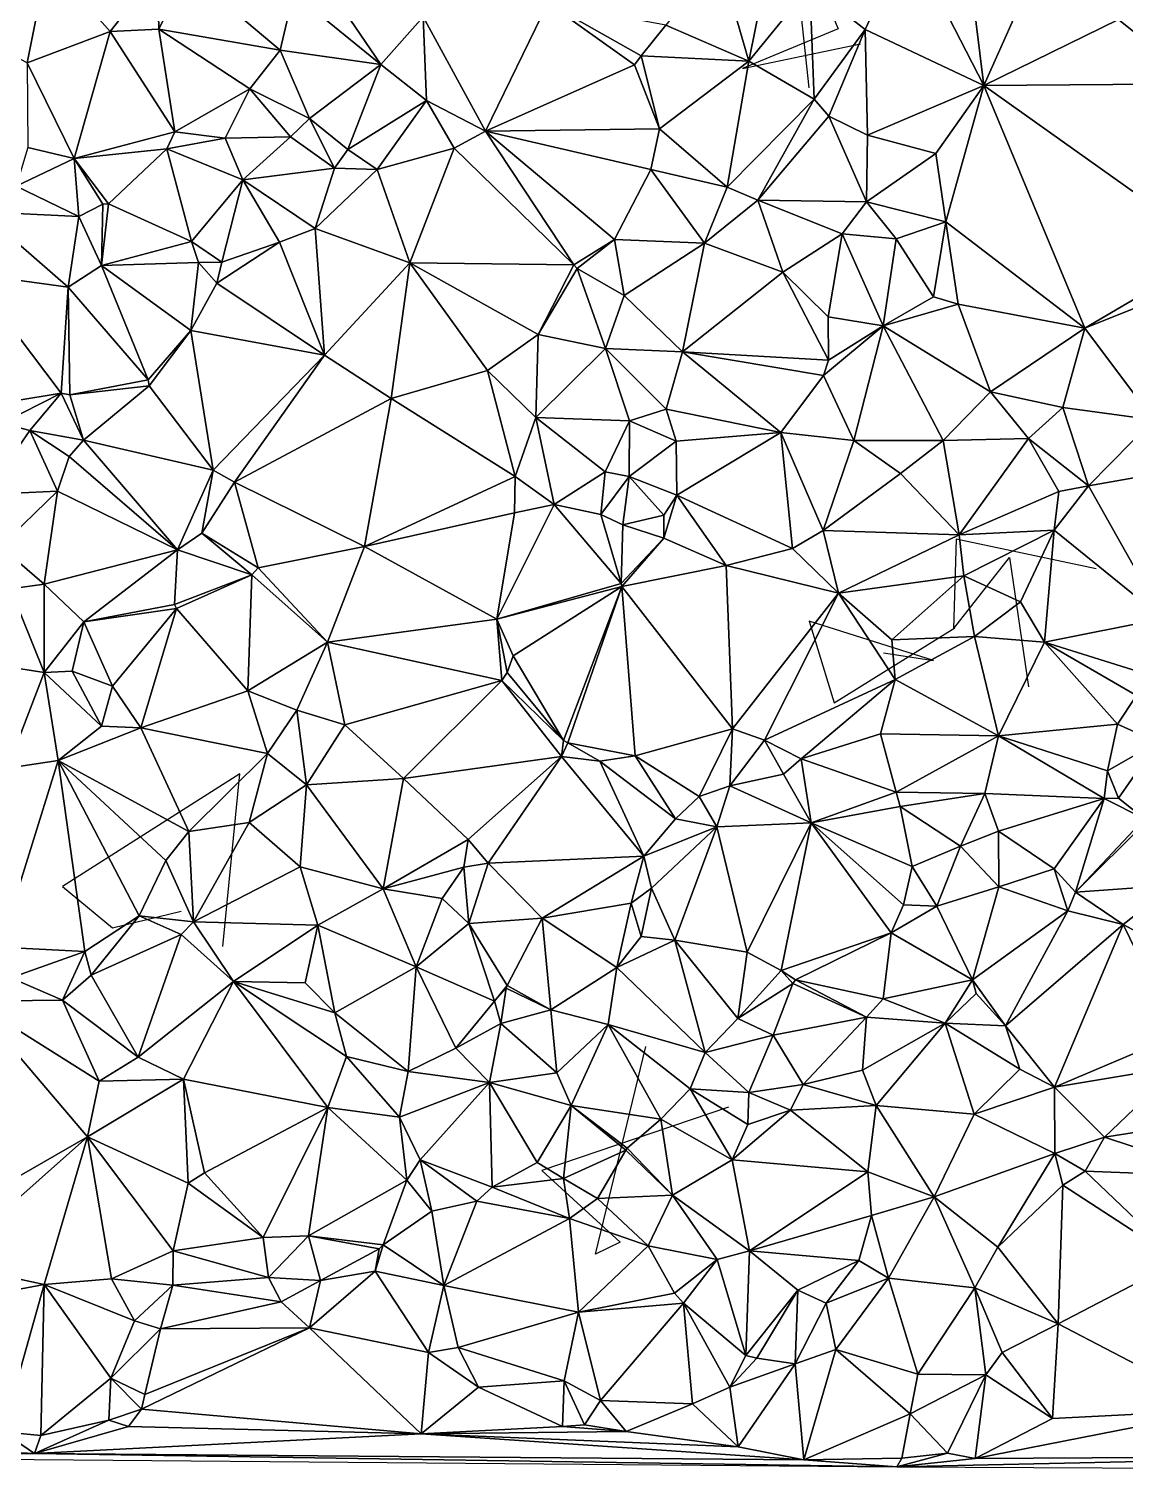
# Model space of a CAD drawing. Header units: metres. Extents: x -16 to 15.1, y -15.2 to 15.9.
# Drawn here: x -8.07 to 2.47, y -15 to -1.15 of the extents above; entities that cross this region are included whole.
import ezdxf

# ---------------------------------------------------------------- set-up
doc = ezdxf.new("R2010")
doc.units = ezdxf.units.M
doc.layers.add('CRACKS', color=1, linetype='Continuous')
doc.layers.add('STREET_MESH', color=7, linetype='Continuous')

msp = doc.modelspace()

# ---------------------------------------------------------------- linework, layer by layer
at = {"layer": 'CRACKS'}
for points in [[(-0.571, -1.716, 0.1), (-0.746, -0.074, 0.1), (-0.291, -1.151, 0.1), (-1.212, -1.531, 0.1), (-0.076, -1.293, 0.1)], [(2.188, -6.339, 0.1), (0.843, -6.054, 0.1), (0.817, -6.913, 0.1), (1.355, -6.229, 0.1), (1.537, -7.472, 0.1)], [(0.143, -7.145, 0.1), (0.624, -7.22, 0.1), (-0.571, -6.841, 0.1), (-0.329, -7.627, 0.1), (0.829, -6.905, 0.1)], [(-6.204, -9.967, 0.1), (-6.042, -8.307, 0.1), (-7.745, -9.389, 0.1), (-7.265, -9.786, 0.1), (-6.605, -9.626, 0.1)], [(-1.345, -11.51, 0.1), (-3.139, -12.118, 0.1), (-2.386, -12.807, 0.1), (-2.623, -12.922, 0.1), (-2.139, -10.928, 0.1)]]:
    msp.add_polyline3d(points, dxfattribs=at)
at = {"layer": 'STREET_MESH'}
for points in [[(-0.564, -0.741), (-0.032, -1.156), (0.378, -0.274)], [(-0.032, -1.156), (1.109, -1.693), (0.378, -0.274)], [(1.109, -1.693), (0.923, -0.189), (0.378, -0.274)], [(1.109, -1.693), (1.572, -0.654), (0.923, -0.189)], [(-7.89, -0.497), (-8.863, -1.041), (-8.087, -1.478)], [(-7.287, -1.176), (-7.89, -0.497), (-8.087, -1.478)], [(-7.89, -0.497), (-7.287, -1.176), (-6.835, -0.597)], [(-1.437, -0.464), (-1.948, -1.115), (-1.15, -1.462)], [(-0.945, -0.441), (-1.437, -0.464), (-1.15, -1.462)], [(-0.564, -0.741), (-0.945, -0.441), (-1.15, -1.462)], [(-7.287, -1.176), (-6.821, -1.152), (-6.835, -0.597)], [(-6.835, -0.597), (-6.821, -1.152), (-6.554, -0.595)], [(-6.821, -1.152), (-5.654, -1.355), (-6.554, -0.595)], [(-5.654, -1.355), (-5.525, -0.808), (-6.554, -0.595)], [(-5.525, -0.808), (-4.686, -1.494), (-5.269, -0.634)], [(-5.269, -0.634), (-4.686, -1.494), (-4.28, -1.035)], [(2.404, -1.061), (1.572, -0.654), (1.109, -1.693)], [(-4.686, -1.494), (-5.525, -0.808), (-5.654, -1.355)], [(-0.523, -1.827), (-0.564, -0.741), (-1.15, -1.462)], [(-0.564, -0.741), (-0.523, -1.827), (-0.032, -1.156)], [(3.591, -0.79), (2.404, -1.061), (3.175, -1.679)], [(-3.681, -2.132), (-3.081, -0.903), (-4.28, -1.035)], [(-3.681, -2.132), (-2.25, -1.495), (-3.081, -0.903)], [(-2.184, -1.409), (-1.948, -1.115), (-3.081, -0.903)], [(-2.25, -1.495), (-2.184, -1.409), (-3.081, -0.903)], [(-4.686, -1.494), (-4.248, -1.837), (-4.28, -1.035)], [(-4.248, -1.837), (-3.681, -2.132), (-4.28, -1.035)], [(3.175, -1.679), (2.404, -1.061), (1.109, -1.693)], [(-7.287, -1.176), (-8.087, -1.478), (-7.633, -2.395)], [(-6.668, -2.138), (-7.287, -1.176), (-7.633, -2.395)], [(-6.668, -2.138), (-6.821, -1.152), (-7.287, -1.176)], [(-6.821, -1.152), (-5.946, -1.725), (-5.654, -1.355)], [(-6.668, -2.138), (-5.946, -1.725), (-6.821, -1.152)], [(-1.948, -1.115), (-2.184, -1.409), (-1.15, -1.462)], [(-0.523, -1.827), (-0.382, -1.988), (-0.032, -1.156)], [(-0.382, -1.988), (-0.01, -2.17), (-0.032, -1.156)], [(-0.01, -2.17), (1.109, -1.693), (-0.032, -1.156)], [(-5.946, -1.725), (-5.371, -2.01), (-5.654, -1.355)], [(-5.371, -2.01), (-4.686, -1.494), (-5.654, -1.355)], [(-8.087, -1.478), (-8.081, -2.291), (-7.633, -2.395)], [(-4.686, -1.494), (-5.371, -2.01), (-5.005, -2.31)], [(-4.248, -1.837), (-4.686, -1.494), (-5.005, -2.31)], [(-2.25, -1.495), (-3.681, -2.132), (-2.009, -2.112)], [(-2.184, -1.409), (-2.25, -1.495), (-2.009, -2.112)], [(-2.184, -1.409), (-2.009, -2.112), (-1.15, -1.462)], [(-2.009, -2.112), (-1.359, -2.67), (-1.15, -1.462)], [(-1.359, -2.67), (-0.523, -1.827), (-1.15, -1.462)], [(-5.946, -1.725), (-6.668, -2.138), (-6.182, -2.201)], [(-5.556, -2.187), (-5.946, -1.725), (-6.182, -2.201)], [(-5.946, -1.725), (-5.556, -2.187), (-5.371, -2.01)], [(1.109, -1.693), (-0.01, -2.17), (0.648, -2.349)], [(1.109, -1.693), (0.648, -2.349), (0.743, -3.005)], [(2.078, -4.026), (1.109, -1.693), (0.743, -3.005)], [(3.346, -3.283), (3.175, -1.679), (1.109, -1.693)], [(2.078, -4.026), (3.346, -3.283), (1.109, -1.693)], [(-4.723, -2.5), (-4.248, -1.837), (-5.005, -2.31)], [(-4.248, -1.837), (-4.723, -2.5), (-3.981, -2.295)], [(-3.681, -2.132), (-4.248, -1.837), (-3.981, -2.295)], [(-1.065, -2.797), (-0.523, -1.827), (-1.359, -2.67)], [(-0.523, -1.827), (-1.065, -2.797), (-0.382, -1.988)], [(-5.556, -2.187), (-5.132, -2.49), (-5.371, -2.01)], [(-5.371, -2.01), (-5.132, -2.49), (-5.005, -2.31)], [(-1.065, -2.797), (-0.02, -2.812), (-0.382, -1.988)], [(-0.02, -2.812), (-0.01, -2.17), (-0.382, -1.988)], [(-6.743, -2.304), (-6.668, -2.138), (-7.633, -2.395)], [(-6.182, -2.201), (-6.668, -2.138), (-6.743, -2.304)], [(-6.014, -2.602), (-6.182, -2.201), (-6.743, -2.304)], [(-6.014, -2.602), (-5.556, -2.187), (-6.182, -2.201)], [(-5.132, -2.49), (-5.556, -2.187), (-6.014, -2.602)], [(-3.681, -2.132), (-3.981, -2.295), (-2.831, -3.418)], [(-3.681, -2.132), (-2.093, -2.501), (-2.009, -2.112)], [(-2.442, -3.174), (-3.681, -2.132), (-2.831, -3.418)], [(-3.681, -2.132), (-2.442, -3.174), (-2.093, -2.501)], [(-2.093, -2.501), (-1.359, -2.67), (-2.009, -2.112)], [(-0.01, -2.17), (-0.02, -2.812), (0.648, -2.349)], [(-8.081, -2.291), (-8.193, -2.663), (-7.633, -2.395)], [(-7.303, -2.832), (-6.743, -2.304), (-7.633, -2.395)], [(-6.508, -3.193), (-6.743, -2.304), (-7.303, -2.832)], [(-6.508, -3.193), (-6.014, -2.602), (-6.743, -2.304)], [(-5.132, -2.49), (-4.723, -2.5), (-5.005, -2.31)], [(-4.723, -2.5), (-4.408, -3.397), (-3.981, -2.295)], [(-3.981, -2.295), (-4.408, -3.397), (-2.831, -3.418)], [(0.648, -2.349), (-0.02, -2.812), (0.743, -3.005)], [(-8.193, -2.663), (-7.589, -2.954), (-7.633, -2.395)], [(-7.36, -2.836), (-7.303, -2.832), (-7.633, -2.395)], [(-7.589, -2.954), (-7.36, -2.836), (-7.633, -2.395)], [(-5.132, -2.49), (-6.014, -2.602), (-5.318, -3.067)], [(-4.723, -2.5), (-5.132, -2.49), (-5.318, -3.067)], [(-6.215, -3.392), (-6.014, -2.602), (-6.508, -3.193)], [(-6.014, -2.602), (-6.215, -3.392), (-5.66, -3.201)], [(-5.318, -3.067), (-6.014, -2.602), (-5.66, -3.201)], [(-4.723, -2.5), (-5.318, -3.067), (-4.408, -3.397)], [(-2.093, -2.501), (-2.442, -3.174), (-1.576, -3.209)], [(-1.359, -2.67), (-2.093, -2.501), (-1.576, -3.209)], [(-8.524, -2.909), (-7.589, -2.954), (-8.193, -2.663)], [(-1.065, -2.797), (-1.359, -2.67), (-1.576, -3.209)], [(-7.589, -2.954), (-7.371, -3.425), (-7.36, -2.836)], [(-7.36, -2.836), (-7.371, -3.425), (-7.303, -2.832)], [(-7.371, -3.425), (-6.508, -3.193), (-7.303, -2.832)], [(-0.824, -3.488), (-1.065, -2.797), (-1.576, -3.209)], [(-0.02, -2.812), (-1.065, -2.797), (-0.253, -3.118)], [(-1.065, -2.797), (-0.824, -3.488), (-0.253, -3.118)], [(0.267, -3.167), (-0.02, -2.812), (-0.253, -3.118)], [(-0.02, -2.812), (0.267, -3.167), (0.743, -3.005)], [(-7.693, -3.632), (-8.524, -2.909), (-8.628, -3.504)], [(-8.524, -2.909), (-7.693, -3.632), (-7.589, -2.954)], [(-7.589, -2.954), (-7.693, -3.632), (-7.371, -3.425)], [(0.267, -3.167), (0.625, -3.725), (0.743, -3.005)], [(0.625, -3.725), (0.862, -3.796), (0.743, -3.005)], [(0.862, -3.796), (2.078, -4.026), (0.743, -3.005)], [(-5.318, -3.067), (-5.66, -3.201), (-5.228, -4.286)], [(-4.408, -3.397), (-5.318, -3.067), (-5.228, -4.286)], [(-2.8, -3.451), (-2.442, -3.174), (-2.831, -3.418)], [(-2.347, -3.712), (-2.442, -3.174), (-2.8, -3.451)], [(-2.442, -3.174), (-2.347, -3.712), (-1.576, -3.209)], [(-0.824, -3.488), (-0.389, -3.916), (-0.253, -3.118)], [(-0.253, -3.118), (-0.389, -3.916), (0.14, -4.003)], [(0.267, -3.167), (-0.253, -3.118), (0.14, -4.003)], [(0.625, -3.725), (0.267, -3.167), (0.14, -4.003)], [(-6.44, -3.394), (-6.508, -3.193), (-7.371, -3.425)], [(-6.44, -3.394), (-6.215, -3.392), (-6.508, -3.193)], [(-5.228, -4.286), (-5.66, -3.201), (-6.263, -3.594)], [(-5.66, -3.201), (-6.215, -3.392), (-6.263, -3.594)], [(-2.347, -3.712), (-1.789, -4.254), (-1.576, -3.209)], [(-1.789, -4.254), (-0.824, -3.488), (-1.576, -3.209)], [(3.346, -3.283), (2.078, -4.026), (3.399, -3.499)], [(-7.693, -3.632), (-6.922, -4.522), (-7.371, -3.425)], [(-6.44, -3.394), (-7.371, -3.425), (-6.512, -4.047)], [(-7.371, -3.425), (-6.922, -4.522), (-6.512, -4.047)], [(-6.44, -3.394), (-6.512, -4.047), (-6.263, -3.594)], [(-6.215, -3.392), (-6.44, -3.394), (-6.263, -3.594)], [(-4.589, -4.703), (-4.408, -3.397), (-5.228, -4.286)], [(-4.408, -3.397), (-4.589, -4.703), (-3.661, -4.431)], [(-3.175, -4.087), (-4.408, -3.397), (-3.661, -4.431)], [(-4.408, -3.397), (-3.175, -4.087), (-2.831, -3.418)], [(-3.175, -4.087), (-2.8, -3.451), (-2.831, -3.418)], [(-2.8, -3.451), (-3.175, -4.087), (-2.528, -4.22)], [(-2.347, -3.712), (-2.8, -3.451), (-2.528, -4.22)], [(-7.759, -4.65), (-8.628, -3.504), (-8.671, -4.802)], [(-7.759, -4.65), (-7.693, -3.632), (-8.628, -3.504)], [(-6.512, -4.047), (-5.228, -4.286), (-6.263, -3.594)], [(-0.384, -4.332), (-0.824, -3.488), (-1.789, -4.254)], [(-0.389, -3.916), (-0.824, -3.488), (-0.384, -4.332)], [(2.078, -4.026), (2.74, -4.906), (3.399, -3.499)], [(-7.693, -3.632), (-7.759, -4.65), (-7.677, -4.665)], [(-6.922, -4.522), (-7.693, -3.632), (-7.677, -4.665)], [(-1.789, -4.254), (-2.347, -3.712), (-2.528, -4.22)], [(0.862, -3.796), (0.625, -3.725), (0.14, -4.003)], [(1.174, -4.638), (0.862, -3.796), (0.14, -4.003)], [(1.174, -4.638), (2.078, -4.026), (0.862, -3.796)], [(-0.384, -4.332), (-0.433, -4.48), (0.14, -4.003)], [(-0.433, -4.48), (-0.142, -5.105), (0.14, -4.003)], [(-0.389, -3.916), (-0.384, -4.332), (0.14, -4.003)], [(-0.142, -5.105), (0.719, -5.105), (0.14, -4.003)], [(0.719, -5.105), (1.174, -4.638), (0.14, -4.003)], [(-6.512, -4.047), (-6.922, -4.522), (-6.914, -4.579)], [(-6.297, -5.391), (-6.512, -4.047), (-6.914, -4.579)], [(-6.512, -4.047), (-6.297, -5.391), (-5.228, -4.286)], [(-3.197, -4.883), (-3.175, -4.087), (-3.661, -4.431)], [(-3.175, -4.087), (-3.197, -4.883), (-2.528, -4.22)], [(2.078, -4.026), (1.174, -4.638), (1.868, -4.787)], [(2.74, -4.906), (2.078, -4.026), (1.868, -4.787)], [(-6.297, -5.391), (-6.094, -5.505), (-5.228, -4.286)], [(-6.094, -5.505), (-4.589, -4.703), (-5.228, -4.286)], [(-3.197, -4.883), (-2.297, -4.917), (-2.528, -4.22)], [(-2.297, -4.917), (-1.946, -4.805), (-2.528, -4.22)], [(-1.946, -4.805), (-1.789, -4.254), (-2.528, -4.22)], [(-1.946, -4.805), (-0.844, -5.028), (-1.789, -4.254)], [(-0.433, -4.48), (-0.384, -4.332), (-1.789, -4.254)], [(-0.844, -5.028), (-0.433, -4.48), (-1.789, -4.254)], [(-4.589, -4.703), (-3.395, -5.452), (-3.661, -4.431)], [(-3.395, -5.452), (-3.197, -4.883), (-3.661, -4.431)], [(-6.914, -4.579), (-6.922, -4.522), (-7.677, -4.665)], [(-0.844, -5.028), (-0.142, -5.105), (-0.433, -4.48)], [(-8.326, -4.939), (-7.759, -4.65), (-8.671, -4.802)], [(-7.759, -4.65), (-8.326, -4.939), (-8.06, -5.009)], [(-7.546, -5.102), (-7.759, -4.65), (-8.06, -5.009)], [(-7.759, -4.65), (-7.546, -5.102), (-7.677, -4.665)], [(-7.546, -5.102), (-6.914, -4.579), (-7.677, -4.665)], [(-7.546, -5.102), (-6.297, -5.391), (-6.914, -4.579)], [(-6.094, -5.505), (-4.843, -6.123), (-4.589, -4.703)], [(-4.843, -6.123), (-3.395, -5.452), (-4.589, -4.703)], [(1.538, -5.085), (1.174, -4.638), (0.719, -5.105)], [(1.174, -4.638), (1.538, -5.085), (1.868, -4.787)], [(-1.849, -5.111), (-1.946, -4.805), (-2.297, -4.917)], [(-1.946, -4.805), (-1.849, -5.111), (-0.844, -5.028)], [(1.538, -5.085), (2.114, -5.54), (1.868, -4.787)], [(2.114, -5.54), (2.74, -4.906), (1.868, -4.787)], [(-8.06, -5.009), (-8.326, -4.939), (-8.485, -5.623)], [(-3.395, -5.452), (-3.02, -5.719), (-3.197, -4.883)], [(-3.02, -5.719), (-2.532, -5.405), (-3.197, -4.883)], [(-2.532, -5.405), (-2.297, -4.917), (-3.197, -4.883)], [(-2.297, -4.917), (-2.532, -5.405), (-2.3, -5.451)], [(-1.849, -5.111), (-2.297, -4.917), (-2.3, -5.451)], [(2.74, -4.906), (2.114, -5.54), (3.442, -5.306)], [(-7.796, -5.591), (-8.06, -5.009), (-8.485, -5.623)], [(-7.683, -5.26), (-7.546, -5.102), (-8.06, -5.009)], [(-7.796, -5.591), (-7.683, -5.26), (-8.06, -5.009)], [(-7.683, -5.26), (-6.641, -6.155), (-7.546, -5.102)], [(-7.546, -5.102), (-6.641, -6.155), (-6.297, -5.391)], [(-1.842, -5.629), (-1.849, -5.111), (-2.3, -5.451)], [(-1.849, -5.111), (-1.842, -5.629), (-0.844, -5.028)], [(-1.842, -5.629), (-0.731, -6.142), (-0.844, -5.028)], [(-0.142, -5.105), (-0.844, -5.028), (-0.436, -5.971)], [(-0.844, -5.028), (-0.731, -6.142), (-0.436, -5.971)], [(0.307, -5.421), (-0.142, -5.105), (-0.436, -5.971)], [(-0.142, -5.105), (0.307, -5.421), (0.719, -5.105)], [(0.307, -5.421), (0.87, -6.012), (0.719, -5.105)], [(0.87, -6.012), (1.538, -5.085), (0.719, -5.105)], [(0.87, -6.012), (1.828, -5.595), (1.538, -5.085)], [(1.828, -5.595), (2.114, -5.54), (1.538, -5.085)], [(-7.683, -5.26), (-7.796, -5.591), (-6.641, -6.155)], [(-6.641, -6.155), (-6.408, -5.996), (-6.297, -5.391)], [(-6.408, -5.996), (-6.094, -5.505), (-6.297, -5.391)], [(3.442, -5.306), (2.114, -5.54), (2.831, -6.815)], [(-5.865, -6.329), (-6.094, -5.505), (-6.408, -5.996)], [(-6.094, -5.505), (-5.865, -6.329), (-4.843, -6.123)], [(-3.395, -5.452), (-4.843, -6.123), (-3.402, -5.8)], [(-3.02, -5.719), (-3.395, -5.452), (-3.402, -5.8)], [(-2.573, -5.817), (-2.532, -5.405), (-3.02, -5.719)], [(-2.532, -5.405), (-2.573, -5.817), (-2.3, -5.451)], [(-2.573, -5.817), (-2.362, -5.916), (-2.3, -5.451)], [(-2.362, -5.916), (-1.967, -5.823), (-2.3, -5.451)], [(-1.967, -5.823), (-1.842, -5.629), (-2.3, -5.451)], [(0.87, -6.012), (0.307, -5.421), (-0.436, -5.971)], [(-8.343, -6.123), (-7.796, -5.591), (-8.485, -5.623)], [(-7.796, -5.591), (-8.343, -6.123), (-7.922, -6.485)], [(-6.641, -6.155), (-7.796, -5.591), (-7.922, -6.485)], [(-1.966, -6.045), (-1.842, -5.629), (-1.967, -5.823)], [(-1.842, -5.629), (-1.966, -6.045), (-1.368, -6.307)], [(-0.731, -6.142), (-1.842, -5.629), (-1.368, -6.307)], [(1.828, -5.595), (0.87, -6.012), (1.784, -5.967)], [(2.114, -5.54), (1.784, -5.967), (2.831, -6.815)], [(2.114, -5.54), (1.828, -5.595), (1.784, -5.967)], [(-3.402, -5.8), (-4.843, -6.123), (-3.572, -6.821)], [(-3.02, -5.719), (-3.402, -5.8), (-3.572, -6.821)], [(-2.378, -6.48), (-3.02, -5.719), (-3.572, -6.821)], [(-2.378, -6.48), (-2.573, -5.817), (-3.02, -5.719)], [(-2.362, -5.916), (-2.573, -5.817), (-2.378, -6.48)], [(-2.362, -5.916), (-2.378, -6.48), (-1.966, -6.045)], [(-2.362, -5.916), (-1.966, -6.045), (-1.967, -5.823)], [(-6.408, -5.996), (-6.641, -6.155), (-5.926, -6.396)], [(-5.865, -6.329), (-6.408, -5.996), (-5.926, -6.396)], [(-1.966, -6.045), (-2.378, -6.48), (-2.372, -6.509)], [(-1.368, -6.307), (-1.966, -6.045), (-2.372, -6.509)], [(-0.731, -6.142), (-0.288, -6.571), (-0.436, -5.971)], [(-0.288, -6.571), (0.87, -6.012), (-0.436, -5.971)], [(0.916, -6.405), (0.87, -6.012), (-0.288, -6.571)], [(0.87, -6.012), (0.916, -6.405), (1.784, -5.967)], [(1.784, -5.967), (0.916, -6.405), (1.46, -6.656)], [(1.784, -5.967), (1.46, -6.656), (1.692, -7.044)], [(2.831, -6.815), (1.784, -5.967), (1.692, -7.044)], [(-8.343, -6.123), (-8.247, -6.53), (-7.922, -6.485)], [(-7.54, -6.848), (-6.641, -6.155), (-7.922, -6.485)], [(-6.641, -6.155), (-7.54, -6.848), (-6.671, -6.68)], [(-6.641, -6.155), (-6.671, -6.68), (-5.926, -6.396)], [(-4.843, -6.123), (-5.865, -6.329), (-5.2, -7.043)], [(-4.843, -6.123), (-5.2, -7.043), (-3.572, -6.821)], [(-0.288, -6.571), (-0.731, -6.142), (-1.368, -6.307)], [(-5.2, -7.043), (-5.865, -6.329), (-5.926, -6.396)], [(-1.307, -7.876), (-1.368, -6.307), (-2.372, -6.509)], [(-1.307, -7.876), (-0.288, -6.571), (-1.368, -6.307)], [(-8.247, -6.53), (-7.924, -7.334), (-7.922, -6.485)], [(-7.924, -7.334), (-7.54, -6.848), (-7.922, -6.485)], [(-6.671, -6.68), (-6.651, -6.72), (-5.926, -6.396)], [(-6.651, -6.72), (-5.966, -7.511), (-5.926, -6.396)], [(-5.966, -7.511), (-5.2, -7.043), (-5.926, -6.396)], [(-2.372, -6.509), (-2.378, -6.48), (-3.572, -6.821)], [(-3.416, -7.175), (-2.372, -6.509), (-3.572, -6.821)], [(-3.416, -7.175), (-2.93, -7.989), (-2.372, -6.509)], [(-2.93, -7.989), (-2.889, -8.011), (-2.372, -6.509)], [(-2.889, -8.011), (-2.241, -8.136), (-2.372, -6.509)], [(-2.241, -8.136), (-1.307, -7.876), (-2.372, -6.509)], [(0.916, -6.405), (-0.288, -6.571), (0.225, -7.02)], [(1.02, -6.989), (0.916, -6.405), (0.225, -7.02)], [(0.916, -6.405), (1.02, -6.989), (1.46, -6.656)], [(-9.031, -7.161), (-7.924, -7.334), (-8.247, -6.53)], [(-0.288, -6.571), (-1.307, -7.876), (-1.001, -7.984)], [(0.256, -7.401), (-0.288, -6.571), (-1.001, -7.984)], [(-0.288, -6.571), (0.256, -7.401), (0.225, -7.02)], [(-7.54, -6.848), (-6.651, -6.72), (-6.671, -6.68)], [(-6.651, -6.72), (-7.54, -6.848), (-7.265, -7.464)], [(-6.995, -7.865), (-6.651, -6.72), (-7.265, -7.464)], [(-6.995, -7.865), (-5.966, -7.511), (-6.651, -6.72)], [(1.46, -6.656), (1.02, -6.989), (1.692, -7.044)], [(-7.924, -7.334), (-7.655, -7.322), (-7.54, -6.848)], [(-7.54, -6.848), (-7.655, -7.322), (-7.265, -7.464)], [(-5.2, -7.043), (-3.525, -7.412), (-3.572, -6.821)], [(-3.474, -7.333), (-3.416, -7.175), (-3.572, -6.821)], [(-3.525, -7.412), (-3.474, -7.333), (-3.572, -6.821)], [(2.693, -7.358), (2.831, -6.815), (1.692, -7.044)], [(-5.966, -7.511), (-5.495, -7.696), (-5.2, -7.043)], [(-5.495, -7.696), (-5.033, -7.837), (-5.2, -7.043)], [(-5.033, -7.837), (-3.525, -7.412), (-5.2, -7.043)], [(0.256, -7.401), (1.02, -6.989), (0.225, -7.02)], [(1.02, -6.989), (0.256, -7.401), (1.25, -7.943)], [(1.02, -6.989), (1.25, -7.943), (1.692, -7.044)], [(1.25, -7.943), (2.392, -7.829), (1.692, -7.044)], [(2.392, -7.829), (2.576, -7.554), (1.692, -7.044)], [(2.576, -7.554), (2.693, -7.358), (1.692, -7.044)], [(-8.276, -8.252), (-7.924, -7.334), (-9.031, -7.161)], [(-3.474, -7.333), (-2.93, -7.989), (-3.416, -7.175)], [(-7.924, -7.334), (-8.276, -8.252), (-7.789, -8.179)], [(-7.924, -7.334), (-7.372, -7.851), (-7.655, -7.322)], [(-7.372, -7.851), (-7.924, -7.334), (-7.789, -8.179)], [(-7.655, -7.322), (-7.372, -7.851), (-7.265, -7.464)], [(-3.474, -7.333), (-3.525, -7.412), (-2.93, -7.989)], [(-7.372, -7.851), (-6.995, -7.865), (-7.265, -7.464)], [(-4.468, -8.354), (-3.525, -7.412), (-5.033, -7.837)], [(-3.525, -7.412), (-4.468, -8.354), (-2.949, -8.14)], [(-2.93, -7.989), (-3.525, -7.412), (-2.949, -8.14)], [(-0.648, -8.163), (0.256, -7.401), (-1.001, -7.984)], [(0.115, -7.922), (0.256, -7.401), (-0.648, -8.163)], [(0.256, -7.401), (0.115, -7.922), (1.25, -7.943)], [(-6.995, -7.865), (-5.775, -8.112), (-5.966, -7.511)], [(-5.775, -8.112), (-5.495, -7.696), (-5.966, -7.511)], [(2.778, -8.003), (2.576, -7.554), (2.392, -7.829)], [(-5.775, -8.112), (-5.401, -8.412), (-5.495, -7.696)], [(-5.495, -7.696), (-5.401, -8.412), (-5.033, -7.837)], [(-6.995, -7.865), (-7.372, -7.851), (-7.789, -8.179)], [(-6.532, -8.863), (-6.995, -7.865), (-7.789, -8.179)], [(-5.775, -8.112), (-6.995, -7.865), (-6.532, -8.863)], [(-5.401, -8.412), (-4.468, -8.354), (-5.033, -7.837)], [(-1.629, -8.524), (-1.307, -7.876), (-2.241, -8.136)], [(-1.629, -8.524), (-1.333, -8.424), (-1.307, -7.876)], [(-1.307, -7.876), (-1.333, -8.424), (-1.001, -7.984)], [(2.296, -8.28), (2.392, -7.829), (1.25, -7.943)], [(2.296, -8.28), (2.778, -8.003), (2.392, -7.829)], [(-2.889, -8.011), (-2.93, -7.989), (-2.949, -8.14)], [(-2.581, -8.187), (-2.889, -8.011), (-2.949, -8.14)], [(-2.889, -8.011), (-2.581, -8.187), (-2.241, -8.136)], [(-1.333, -8.424), (-0.816, -8.312), (-1.001, -7.984)], [(-0.816, -8.312), (-0.648, -8.163), (-1.001, -7.984)], [(0.115, -7.922), (-0.648, -8.163), (0.265, -8.484)], [(0.115, -7.922), (0.265, -8.484), (1.25, -7.943)], [(1.25, -7.943), (0.265, -8.484), (1.117, -8.498)], [(2.264, -8.544), (1.25, -7.943), (1.117, -8.498)], [(2.264, -8.544), (2.296, -8.28), (1.25, -7.943)], [(2.404, -8.543), (2.778, -8.003), (2.296, -8.28)], [(2.778, -8.003), (2.404, -8.543), (2.653, -8.74)], [(-5.953, -8.774), (-5.775, -8.112), (-6.532, -8.863)], [(-5.953, -8.774), (-5.401, -8.412), (-5.775, -8.112)], [(-4.468, -8.354), (-3.849, -8.939), (-2.949, -8.14)], [(-3.849, -8.939), (-3.654, -9.166), (-2.949, -8.14)], [(-3.654, -9.166), (-2.16, -9.1), (-2.949, -8.14)], [(-2.16, -9.1), (-2.581, -8.187), (-2.949, -8.14)], [(-2.241, -8.136), (-2.581, -8.187), (-1.854, -8.74)], [(-1.629, -8.524), (-2.241, -8.136), (-1.854, -8.74)], [(-0.648, -8.163), (-0.816, -8.312), (-0.552, -8.779)], [(0.265, -8.484), (-0.648, -8.163), (-0.552, -8.779)], [(-7.532, -10.014), (-7.789, -8.179), (-8.345, -9.972)], [(-7.789, -8.179), (-8.276, -8.252), (-8.345, -9.972)], [(-7.789, -8.179), (-7.532, -10.014), (-7.01, -9.673)], [(-6.752, -9.14), (-7.789, -8.179), (-7.01, -9.673)], [(-6.752, -9.14), (-6.532, -8.863), (-7.789, -8.179)], [(-2.581, -8.187), (-2.16, -9.1), (-1.854, -8.74)], [(2.404, -8.543), (2.296, -8.28), (2.264, -8.544)], [(-5.401, -8.412), (-5.953, -8.774), (-5.462, -9.201)], [(-4.664, -9.413), (-5.401, -8.412), (-5.462, -9.201)], [(-5.401, -8.412), (-4.664, -9.413), (-4.468, -8.354)], [(-4.664, -9.413), (-3.849, -8.939), (-4.468, -8.354)], [(-1.333, -8.424), (-1.629, -8.524), (-1.459, -8.817)], [(-0.552, -8.779), (-1.333, -8.424), (-1.459, -8.817)], [(-0.816, -8.312), (-1.333, -8.424), (-0.552, -8.779)], [(-1.459, -8.817), (-1.629, -8.524), (-1.854, -8.74)], [(0.265, -8.484), (-0.552, -8.779), (0.303, -8.621)], [(0.265, -8.484), (0.303, -8.621), (1.117, -8.498)], [(0.303, -8.621), (0.885, -9.004), (1.117, -8.498)], [(0.885, -9.004), (1.25, -8.857), (1.117, -8.498)], [(1.25, -8.857), (2.264, -8.544), (1.117, -8.498)], [(1.25, -8.857), (1.785, -9.22), (2.264, -8.544)], [(1.785, -9.22), (1.988, -9.446), (2.264, -8.544)], [(1.988, -9.446), (2.653, -8.74), (2.264, -8.544)], [(2.653, -8.74), (2.404, -8.543), (2.264, -8.544)], [(-0.552, -8.779), (0.419, -9.198), (0.303, -8.621)], [(0.419, -9.198), (0.885, -9.004), (0.303, -8.621)], [(-6.487, -9.729), (-5.953, -8.774), (-6.532, -8.863)], [(-5.462, -9.201), (-5.953, -8.774), (-6.487, -9.729)], [(-2.16, -9.1), (-1.459, -8.817), (-1.854, -8.74)], [(-2.086, -9.407), (-1.459, -8.817), (-2.16, -9.1)], [(-1.459, -8.817), (-2.086, -9.407), (-1.861, -9.905)], [(-1.459, -8.817), (-1.861, -9.905), (-1.165, -10.022)], [(-0.552, -8.779), (-1.459, -8.817), (-1.165, -10.022)], [(-0.838, -10.197), (-0.552, -8.779), (-1.165, -10.022)], [(-0.838, -10.197), (0.218, -9.834), (-0.552, -8.779)], [(0.218, -9.834), (0.337, -9.566), (-0.552, -8.779)], [(0.337, -9.566), (0.419, -9.198), (-0.552, -8.779)], [(1.252, -9.393), (1.25, -8.857), (0.885, -9.004)], [(1.785, -9.22), (1.25, -8.857), (1.252, -9.393)], [(1.988, -9.446), (2.682, -8.757), (2.653, -8.74)], [(2.682, -8.757), (1.988, -9.446), (2.933, -9.377)], [(-6.752, -9.14), (-6.487, -9.729), (-6.532, -8.863)], [(-3.849, -8.939), (-4.664, -9.413), (-3.888, -9.206)], [(-3.654, -9.166), (-3.849, -8.939), (-3.888, -9.206)], [(-6.487, -9.729), (-6.752, -9.14), (-7.01, -9.673)], [(-2.16, -9.1), (-3.654, -9.166), (-3.136, -9.696)], [(-2.16, -9.1), (-3.136, -9.696), (-2.28, -9.549)], [(-2.086, -9.407), (-2.16, -9.1), (-2.28, -9.549)], [(0.885, -9.004), (0.419, -9.198), (0.658, -9.579)], [(1.252, -9.393), (0.885, -9.004), (0.658, -9.579)], [(-5.294, -9.763), (-5.462, -9.201), (-6.487, -9.729)], [(-5.294, -9.763), (-4.664, -9.413), (-5.462, -9.201)], [(-4.664, -9.413), (-4.096, -9.506), (-3.888, -9.206)], [(-3.888, -9.206), (-4.096, -9.506), (-3.841, -9.746)], [(-3.654, -9.166), (-3.888, -9.206), (-3.841, -9.746)], [(-3.654, -9.166), (-3.841, -9.746), (-3.136, -9.696)], [(0.419, -9.198), (0.337, -9.566), (0.658, -9.579)], [(1.785, -9.22), (1.252, -9.393), (1.915, -9.624)], [(1.988, -9.446), (1.785, -9.22), (1.915, -9.624)], [(-4.664, -9.413), (-5.294, -9.763), (-4.346, -10.162)], [(-4.096, -9.506), (-4.664, -9.413), (-4.346, -10.162)], [(-2.086, -9.407), (-2.28, -9.549), (-2.185, -9.872)], [(-1.861, -9.905), (-2.086, -9.407), (-2.185, -9.872)], [(1, -10.288), (1.252, -9.393), (0.658, -9.579)], [(1.252, -9.393), (1, -10.288), (1.915, -9.624)], [(2.933, -9.377), (1.988, -9.446), (2.449, -9.755)], [(2.933, -9.377), (2.449, -9.755), (2.746, -9.917)], [(-3.841, -9.746), (-4.096, -9.506), (-4.346, -10.162)], [(-3.136, -9.696), (-2.42, -10.17), (-2.28, -9.549)], [(-2.28, -9.549), (-2.42, -10.17), (-2.185, -9.872)], [(2.449, -9.755), (1.988, -9.446), (1.915, -9.624)], [(-7.532, -10.014), (-7.47, -10.243), (-7.01, -9.673)], [(-7.47, -10.243), (-6.605, -9.851), (-7.01, -9.673)], [(-6.605, -9.851), (-6.487, -9.729), (-7.01, -9.673)], [(0.337, -9.566), (0.218, -9.834), (0.658, -9.579)], [(0.218, -9.834), (1, -10.288), (0.658, -9.579)], [(1.915, -9.624), (1, -10.288), (1.318, -10.73)], [(2.449, -9.755), (1.915, -9.624), (1.318, -10.73)], [(-6.487, -9.729), (-6.605, -9.851), (-6.103, -10.303)], [(-5.294, -9.763), (-6.487, -9.729), (-6.103, -10.303)], [(-5.413, -10.315), (-5.294, -9.763), (-6.103, -10.303)], [(-5.129, -10.605), (-5.294, -9.763), (-5.413, -10.315)], [(-5.294, -9.763), (-5.129, -10.605), (-4.346, -10.162)], [(-3.593, -10.492), (-3.841, -9.746), (-4.346, -10.162)], [(-3.841, -9.746), (-3.472, -10.342), (-3.136, -9.696)], [(-3.593, -10.492), (-3.472, -10.342), (-3.841, -9.746)], [(-3.472, -10.342), (-3.054, -10.576), (-3.136, -9.696)], [(-3.054, -10.576), (-2.42, -10.17), (-3.136, -9.696)], [(1.787, -11.318), (2.449, -9.755), (1.318, -10.73)], [(2.966, -10.819), (2.449, -9.755), (1.787, -11.318)], [(2.746, -9.917), (2.449, -9.755), (2.966, -10.819)], [(-6.605, -9.851), (-7.47, -10.243), (-7.018, -11.031)], [(-6.605, -9.851), (-7.018, -11.031), (-6.103, -10.303)], [(-2.42, -10.17), (-1.861, -9.905), (-2.185, -9.872)], [(-2.42, -10.17), (-1.571, -10.986), (-1.861, -9.905)], [(-1.861, -9.905), (-1.257, -10.657), (-1.165, -10.022)], [(-1.861, -9.905), (-1.571, -10.986), (-1.257, -10.657)], [(-0.838, -10.197), (-0.701, -10.286), (0.218, -9.834)], [(-0.701, -10.286), (0.14, -10.469), (0.218, -9.834)], [(0.218, -9.834), (0.14, -10.469), (1, -10.288)], [(-8.243, -10.268), (-7.532, -10.014), (-8.345, -9.972)], [(-7.532, -10.014), (-8.243, -10.268), (-7.748, -10.483)], [(-7.47, -10.243), (-7.532, -10.014), (-7.748, -10.483)], [(-1.257, -10.657), (-0.838, -10.197), (-1.165, -10.022)], [(-7.47, -10.243), (-7.748, -10.483), (-7.018, -11.031)], [(-5.129, -10.605), (-4.424, -11.167), (-4.346, -10.162)], [(-4.424, -11.167), (-3.967, -10.943), (-4.346, -10.162)], [(-3.967, -10.943), (-3.593, -10.492), (-4.346, -10.162)], [(-2.42, -10.17), (-3.054, -10.576), (-2.502, -10.717)], [(-1.571, -10.986), (-2.42, -10.17), (-2.502, -10.717)], [(-0.727, -10.323), (-0.838, -10.197), (-1.257, -10.657)], [(-0.727, -10.323), (-0.701, -10.286), (-0.838, -10.197)], [(-7.748, -10.483), (-8.243, -10.268), (-8.619, -10.491)], [(-7.018, -11.031), (-6.584, -11.24), (-6.103, -10.303)], [(-6.584, -11.24), (-5.195, -11.513), (-6.103, -10.303)], [(-5.195, -11.513), (-5.017, -11.022), (-6.103, -10.303)], [(-5.129, -10.605), (-5.413, -10.315), (-6.103, -10.303)], [(-5.017, -11.022), (-5.129, -10.605), (-6.103, -10.303)], [(-3.472, -10.342), (-3.593, -10.492), (-3.482, -10.367)], [(-3.593, -10.492), (-3.533, -10.708), (-3.482, -10.367)], [(-3.533, -10.708), (-3.054, -10.576), (-3.482, -10.367)], [(-3.054, -10.576), (-3.472, -10.342), (-3.482, -10.367)], [(-0.917, -10.817), (-0.727, -10.323), (-1.257, -10.657)], [(-0.727, -10.323), (-0.917, -10.817), (-0.02, -10.647)], [(-0.701, -10.286), (-0.727, -10.323), (-0.02, -10.647)], [(0.14, -10.469), (-0.701, -10.286), (-0.02, -10.647)], [(0.14, -10.469), (0.736, -10.702), (1, -10.288)], [(0.736, -10.702), (1.034, -10.419), (1, -10.288)], [(1, -10.288), (1.034, -10.419), (1.318, -10.73)], [(-9.202, -12.77), (-7.506, -11.795), (-8.619, -10.491)], [(-7.394, -11.26), (-7.748, -10.483), (-8.619, -10.491)], [(-7.506, -11.795), (-7.394, -11.26), (-8.619, -10.491)], [(-7.748, -10.483), (-7.394, -11.26), (-7.018, -11.031)], [(-3.533, -10.708), (-3.593, -10.492), (-3.967, -10.943)], [(0.736, -10.702), (0.14, -10.469), (-0.02, -10.647)], [(1.034, -10.419), (0.736, -10.702), (1.318, -10.73)], [(-4.424, -11.167), (-5.129, -10.605), (-5.017, -11.022)], [(-3.533, -10.708), (-2.995, -11.18), (-3.054, -10.576)], [(-3.054, -10.576), (-2.995, -11.18), (-2.502, -10.717)], [(-1.571, -10.986), (-0.917, -10.817), (-1.257, -10.657)], [(-0.917, -10.817), (-0.627, -11.293), (-0.02, -10.647)], [(-0.627, -11.293), (-0.057, -11.155), (-0.02, -10.647)], [(-0.057, -11.155), (0.736, -10.702), (-0.02, -10.647)], [(-3.643, -11.274), (-3.533, -10.708), (-3.967, -10.943)], [(-2.995, -11.18), (-3.533, -10.708), (-3.643, -11.274)], [(-2.995, -11.18), (-2.858, -11.493), (-2.502, -10.717)], [(-2.858, -11.493), (-1.995, -11.626), (-2.502, -10.717)], [(-1.995, -11.626), (-1.713, -11.335), (-2.502, -10.717)], [(-1.713, -11.335), (-1.571, -10.986), (-2.502, -10.717)], [(-0.057, -11.155), (0.074, -11.493), (0.736, -10.702)], [(0.736, -10.702), (0.074, -11.493), (1.016, -11.578)], [(0.736, -10.702), (1.454, -11.146), (1.318, -10.73)], [(1.454, -11.146), (0.736, -10.702), (1.016, -11.578)], [(1.454, -11.146), (1.787, -11.318), (1.318, -10.73)], [(-0.917, -10.817), (-1.571, -10.986), (-1.149, -11.369)], [(-0.627, -11.293), (-0.917, -10.817), (-1.149, -11.369)], [(2.966, -10.819), (1.787, -11.318), (2.978, -11.121)], [(-7.394, -11.26), (-6.584, -11.24), (-7.018, -11.031)], [(-4.509, -11.605), (-5.017, -11.022), (-5.195, -11.513)], [(-4.424, -11.167), (-5.017, -11.022), (-4.509, -11.605)], [(-4.424, -11.167), (-3.643, -11.274), (-3.967, -10.943)], [(-1.571, -10.986), (-1.713, -11.335), (-1.149, -11.369)], [(-3.643, -11.274), (-4.424, -11.167), (-4.509, -11.605)], [(-2.858, -11.493), (-2.995, -11.18), (-3.643, -11.274)], [(0.074, -11.493), (-0.057, -11.155), (-0.627, -11.293)], [(1.454, -11.146), (1.016, -11.578), (1.787, -11.318)], [(1.787, -11.318), (2.269, -11.798), (2.978, -11.121)], [(2.269, -11.798), (3.148, -11.662), (2.978, -11.121)], [(-6.584, -11.24), (-7.394, -11.26), (-7.506, -11.795)], [(-6.538, -12.24), (-6.584, -11.24), (-7.506, -11.795)], [(-6.584, -11.24), (-6.381, -12.14), (-5.195, -11.513)], [(-6.584, -11.24), (-6.538, -12.24), (-6.381, -12.14)], [(-3.643, -11.274), (-4.509, -11.605), (-4.308, -12.017)], [(-3.618, -12.279), (-3.643, -11.274), (-4.308, -12.017)], [(-3.643, -11.274), (-3.618, -12.279), (-3.186, -12.041)], [(-2.858, -11.493), (-3.643, -11.274), (-3.186, -12.041)], [(-1.713, -11.335), (-1.995, -11.626), (-1.31, -12.016)], [(-1.161, -11.676), (-1.713, -11.335), (-1.31, -12.016)], [(-1.713, -11.335), (-1.161, -11.676), (-1.149, -11.369)], [(-0.749, -11.538), (-0.627, -11.293), (-1.149, -11.369)], [(-0.749, -11.538), (0.074, -11.493), (-0.627, -11.293)], [(1.787, -11.318), (1.016, -11.578), (1.791, -11.954)], [(2.269, -11.798), (1.787, -11.318), (1.791, -11.954)], [(-2.931, -12.195), (-2.858, -11.493), (-3.186, -12.041)], [(-2.332, -11.925), (-2.858, -11.493), (-2.931, -12.195)], [(-2.319, -11.903), (-2.858, -11.493), (-2.332, -11.925)], [(-2.858, -11.493), (-2.319, -11.903), (-1.995, -11.626)], [(-1.161, -11.676), (-0.749, -11.538), (-1.149, -11.369)], [(0.074, -11.493), (-0.749, -11.538), (-0.007, -12.133)], [(0.63, -12.372), (0.074, -11.493), (-0.007, -12.133)], [(0.074, -11.493), (0.63, -12.372), (1.016, -11.578)], [(-6.381, -12.14), (-5.819, -12.762), (-5.195, -11.513)], [(-5.819, -12.762), (-5.382, -12.745), (-5.195, -11.513)], [(-5.382, -12.745), (-4.437, -12.212), (-5.195, -11.513)], [(-4.437, -12.212), (-4.509, -11.605), (-5.195, -11.513)], [(-4.509, -11.605), (-4.437, -12.212), (-4.308, -12.017)], [(-1.995, -11.626), (-2.319, -11.903), (-1.883, -12.355)], [(-1.31, -12.016), (-1.995, -11.626), (-1.883, -12.355)], [(-0.749, -11.538), (-1.31, -12.016), (-0.007, -12.133)], [(-0.749, -11.538), (-1.161, -11.676), (-1.31, -12.016)], [(1.016, -11.578), (0.63, -12.372), (1.791, -11.954)], [(2.269, -11.798), (3.415, -12.177), (3.148, -11.662)], [(-9.202, -12.77), (-8.874, -13.01), (-7.506, -11.795)], [(-8.874, -13.01), (-7.924, -13.215), (-7.506, -11.795)], [(-7.924, -13.215), (-7.275, -13.159), (-7.506, -11.795)], [(-7.275, -13.159), (-6.684, -12.89), (-7.506, -11.795)], [(-6.684, -12.89), (-6.538, -12.24), (-7.506, -11.795)], [(-2.319, -11.903), (-2.332, -11.925), (-1.883, -12.355)], [(2.081, -12.124), (2.269, -11.798), (1.791, -11.954)], [(3.415, -12.177), (2.269, -11.798), (2.081, -12.124)], [(-4.437, -12.212), (-4.196, -12.508), (-4.308, -12.017)], [(-3.765, -12.415), (-3.618, -12.279), (-4.308, -12.017)], [(-4.196, -12.508), (-3.765, -12.415), (-4.308, -12.017)], [(-3.618, -12.279), (-2.931, -12.195), (-3.186, -12.041)], [(-2.332, -11.925), (-2.931, -12.195), (-2.604, -12.389)], [(-2.332, -11.925), (-2.604, -12.389), (-1.883, -12.355)], [(-1.145, -12.89), (-1.31, -12.016), (-1.883, -12.355)], [(-1.31, -12.016), (-1.145, -12.89), (-0.007, -12.133)], [(0.63, -12.372), (1.244, -12.857), (1.791, -11.954)], [(1.244, -12.857), (1.869, -12.261), (1.791, -11.954)], [(1.869, -12.261), (2.081, -12.124), (1.791, -11.954)], [(-6.538, -12.24), (-5.819, -12.762), (-6.381, -12.14)], [(-1.145, -12.89), (0.028, -12.552), (-0.007, -12.133)], [(0.028, -12.552), (0.63, -12.372), (-0.007, -12.133)], [(2.081, -12.124), (1.869, -12.261), (2.987, -12.986)], [(3.415, -12.177), (2.081, -12.124), (2.987, -12.986)], [(-6.538, -12.24), (-6.684, -12.89), (-5.819, -12.762)], [(-4.665, -12.834), (-4.437, -12.212), (-5.382, -12.745)], [(-4.196, -12.508), (-4.437, -12.212), (-4.665, -12.834)], [(-3.618, -12.279), (-3.765, -12.415), (-2.875, -12.581)], [(-2.931, -12.195), (-3.618, -12.279), (-2.875, -12.581)], [(-2.604, -12.389), (-2.931, -12.195), (-2.875, -12.581)], [(1.824, -13.593), (1.869, -12.261), (1.244, -12.857)], [(1.869, -12.261), (1.824, -13.593), (2.987, -12.986)], [(-4.196, -12.508), (-4.083, -13.224), (-3.765, -12.415)], [(-3.765, -12.415), (-4.083, -13.224), (-2.875, -12.581)], [(-2.119, -12.843), (-2.604, -12.389), (-2.875, -12.581)], [(-2.604, -12.389), (-2.119, -12.843), (-1.883, -12.355)], [(-1.883, -12.355), (-2.119, -12.843), (-1.455, -12.974)], [(-1.145, -12.89), (-1.883, -12.355), (-1.455, -12.974)], [(0.028, -12.552), (0.192, -13.153), (0.63, -12.372)], [(0.63, -12.372), (0.192, -13.153), (1.022, -13.247)], [(0.63, -12.372), (1.022, -13.247), (1.244, -12.857)], [(-4.083, -13.224), (-4.196, -12.508), (-4.665, -12.834)], [(-4.083, -13.224), (-2.787, -13.48), (-2.875, -12.581)], [(-2.787, -13.48), (-2.119, -12.843), (-2.875, -12.581)], [(-0.092, -12.984), (0.028, -12.552), (-1.145, -12.89)], [(0.028, -12.552), (-0.092, -12.984), (0.192, -13.153)], [(-5.819, -12.762), (-6.684, -12.89), (-5.768, -13.146)], [(-5.382, -12.745), (-5.819, -12.762), (-5.768, -13.146)], [(-5.267, -13.177), (-5.382, -12.745), (-5.768, -13.146)], [(-4.704, -12.873), (-4.665, -12.834), (-5.382, -12.745)], [(-5.267, -13.177), (-4.704, -12.873), (-5.382, -12.745)], [(-4.704, -12.873), (-5.267, -13.177), (-4.74, -13.086)], [(-4.665, -12.834), (-4.704, -12.873), (-4.74, -13.086)], [(-4.083, -13.224), (-4.665, -12.834), (-4.74, -13.086)], [(-2.119, -12.843), (-2.787, -13.48), (-1.863, -13.298)], [(-2.119, -12.843), (-1.863, -13.298), (-1.455, -12.974)], [(1.022, -13.247), (1.824, -13.593), (1.244, -12.857)], [(-7.924, -13.215), (-8.874, -13.01), (-8.62, -13.344)], [(-6.687, -13.22), (-6.684, -12.89), (-7.275, -13.159)], [(-6.684, -12.89), (-6.687, -13.22), (-5.768, -13.146)], [(-1.863, -13.298), (-1.778, -13.393), (-1.455, -12.974)], [(-1.778, -13.393), (-1.178, -13.897), (-1.455, -12.974)], [(-1.178, -13.897), (-1.145, -12.89), (-1.455, -12.974)], [(-1.145, -12.89), (-1.178, -13.897), (-0.68, -13.27)], [(-0.092, -12.984), (-1.145, -12.89), (-0.68, -13.27)], [(-0.408, -13.393), (-0.092, -12.984), (-0.68, -13.27)], [(-0.092, -12.984), (-0.408, -13.393), (0.192, -13.153)], [(1.824, -13.593), (3.41, -14.419), (2.987, -12.986)], [(-6.687, -13.22), (-5.644, -13.381), (-5.768, -13.146)], [(-5.644, -13.381), (-5.267, -13.177), (-5.768, -13.146)], [(-5.373, -13.631), (-4.23, -13.868), (-4.74, -13.086)], [(-5.267, -13.177), (-5.373, -13.631), (-4.74, -13.086)], [(-4.23, -13.868), (-4.083, -13.224), (-4.74, -13.086)], [(0.192, -13.153), (-0.408, -13.393), (-0.314, -13.84)], [(0.473, -14.076), (0.192, -13.153), (-0.314, -13.84)], [(0.192, -13.153), (0.473, -14.076), (1.022, -13.247)], [(-7.924, -13.215), (-8.62, -13.344), (-8.319, -14.63)], [(-7.956, -14.665), (-7.924, -13.215), (-8.319, -14.63)], [(-7.924, -13.215), (-7.956, -14.665), (-7.281, -14.113)], [(-7.924, -13.215), (-7.053, -13.564), (-7.275, -13.159)], [(-7.053, -13.564), (-7.924, -13.215), (-7.281, -14.113)], [(-7.053, -13.564), (-6.687, -13.22), (-7.275, -13.159)], [(-6.687, -13.22), (-7.053, -13.564), (-6.804, -13.64)], [(-5.644, -13.381), (-6.687, -13.22), (-6.804, -13.64)], [(-5.267, -13.177), (-5.644, -13.381), (-5.373, -13.631)], [(-4.083, -13.224), (-4.23, -13.868), (-3.945, -13.818)], [(-2.787, -13.48), (-4.083, -13.224), (-3.945, -13.818)], [(-1.178, -13.897), (-1.072, -13.921), (-0.68, -13.27)], [(-1.072, -13.921), (-0.705, -13.975), (-0.68, -13.27)], [(-0.705, -13.975), (-0.408, -13.393), (-0.68, -13.27)], [(1.022, -13.247), (0.473, -14.076), (1.127, -14.082)], [(1.022, -13.247), (1.127, -14.082), (1.285, -13.869)], [(1.824, -13.593), (1.022, -13.247), (1.285, -13.869)], [(-5.644, -13.381), (-6.804, -13.64), (-5.373, -13.631)], [(-2.787, -13.48), (-1.778, -13.393), (-1.863, -13.298)], [(-1.778, -13.393), (-2.787, -13.48), (-2.577, -14.329)], [(-1.778, -13.393), (-2.577, -14.329), (-1.691, -14.36)], [(-1.333, -14.199), (-1.778, -13.393), (-1.691, -14.36)], [(-1.178, -13.897), (-1.778, -13.393), (-1.333, -14.199)], [(-0.408, -13.393), (-0.705, -13.975), (-0.314, -13.84)], [(-6.804, -13.64), (-7.053, -13.564), (-7.281, -14.113)], [(-2.787, -13.48), (-3.945, -13.818), (-2.926, -14.139)], [(-2.577, -14.329), (-2.787, -13.48), (-2.926, -14.139)], [(-6.954, -14.271), (-6.804, -13.64), (-7.281, -14.113)], [(-5.373, -13.631), (-6.986, -14.413), (-4.299, -14.648)], [(-6.954, -14.271), (-6.986, -14.413), (-5.373, -13.631)], [(-6.804, -13.64), (-6.954, -14.271), (-5.373, -13.631)], [(-4.23, -13.868), (-5.373, -13.631), (-4.299, -14.648)], [(1.768, -14.503), (1.824, -13.593), (1.285, -13.869)], [(1.768, -14.503), (3.41, -14.419), (1.824, -13.593)], [(-4.23, -13.868), (-3.747, -14.201), (-3.945, -13.818)], [(-3.945, -13.818), (-3.747, -14.201), (-2.926, -14.139)], [(-0.705, -13.975), (-0.622, -14.9), (-0.314, -13.84)], [(-0.622, -14.9), (0.402, -14.457), (-0.314, -13.84)], [(0.402, -14.457), (0.473, -14.076), (-0.314, -13.84)], [(-3.747, -14.201), (-4.23, -13.868), (-4.299, -14.648)], [(-1.178, -13.897), (-1.333, -14.199), (-1.072, -13.921)], [(-1.333, -14.199), (-0.705, -13.975), (-1.072, -13.921)], [(-0.705, -13.975), (-1.333, -14.199), (-1.254, -14.773)], [(-0.622, -14.9), (-0.705, -13.975), (-1.254, -14.773)], [(1.127, -14.082), (1.768, -14.503), (1.285, -13.869)], [(-7.956, -14.665), (-7.3, -14.516), (-7.281, -14.113)], [(-7.3, -14.516), (-6.986, -14.413), (-7.281, -14.113)], [(-6.986, -14.413), (-6.954, -14.271), (-7.281, -14.113)], [(1.127, -14.082), (0.473, -14.076), (0.402, -14.457)], [(0.759, -14.834), (1.127, -14.082), (0.402, -14.457)], [(1.127, -14.082), (0.759, -14.834), (1.024, -14.887)], [(1.768, -14.503), (1.127, -14.082), (1.024, -14.887)], [(-2.941, -14.58), (-3.747, -14.201), (-4.299, -14.648)], [(-3.747, -14.201), (-2.941, -14.58), (-2.926, -14.139)], [(-2.941, -14.58), (-2.73, -14.561), (-2.926, -14.139)], [(-2.73, -14.561), (-2.577, -14.329), (-2.926, -14.139)], [(-1.333, -14.199), (-1.691, -14.36), (-1.254, -14.773)], [(-2.577, -14.329), (-2.73, -14.561), (-2.33, -14.628)], [(-2.577, -14.329), (-2.33, -14.628), (-1.691, -14.36)], [(-1.691, -14.36), (-2.33, -14.628), (-1.254, -14.773)], [(-7.3, -14.516), (-7.956, -14.665), (-8.015, -14.837)], [(-7.111, -14.577), (-7.3, -14.516), (-8.015, -14.837)], [(-6.986, -14.413), (-7.3, -14.516), (-7.111, -14.577)], [(-6.986, -14.413), (-7.111, -14.577), (-4.299, -14.648)], [(0.319, -14.883), (0.402, -14.457), (-0.622, -14.9)], [(0.319, -14.883), (0.759, -14.834), (0.402, -14.457)], [(4.96, -14.865), (3.41, -14.419), (1.024, -14.887)], [(3.41, -14.419), (1.768, -14.503), (1.024, -14.887)], [(-8.319, -14.63), (-9.8, -14.753), (-8.015, -14.837)], [(-7.956, -14.665), (-8.319, -14.63), (-8.015, -14.837)], [(-7.111, -14.577), (-8.015, -14.837), (-4.299, -14.648)], [(-8.015, -14.837), (-0.622, -14.9), (-4.299, -14.648)], [(-2.33, -14.628), (-2.941, -14.58), (-4.299, -14.648)], [(-1.254, -14.773), (-2.33, -14.628), (-4.299, -14.648)], [(-0.622, -14.9), (-1.254, -14.773), (-4.299, -14.648)], [(-2.33, -14.628), (-2.73, -14.561), (-2.941, -14.58)], [(-9.8, -14.753), (-11.781, -14.83), (-8.015, -14.837)], [(-11.781, -14.83), (-12.544, -14.857), (-8.015, -14.837)], [(-12.544, -14.857), (0.271, -14.965), (-8.015, -14.837)], [(0.271, -14.965), (-0.622, -14.9), (-8.015, -14.837)], [(0.319, -14.883), (-0.622, -14.9), (0.271, -14.965)], [(0.759, -14.834), (0.271, -14.965), (1.024, -14.887)], [(0.759, -14.834), (0.319, -14.883), (0.271, -14.965)], [(4.96, -14.865), (0.271, -14.965), (6.849, -14.998)], [(0.271, -14.965), (4.96, -14.865), (1.024, -14.887)]]:
    msp.add_3dface(points, dxfattribs=at)

doc.saveas('drawing.dxf')
